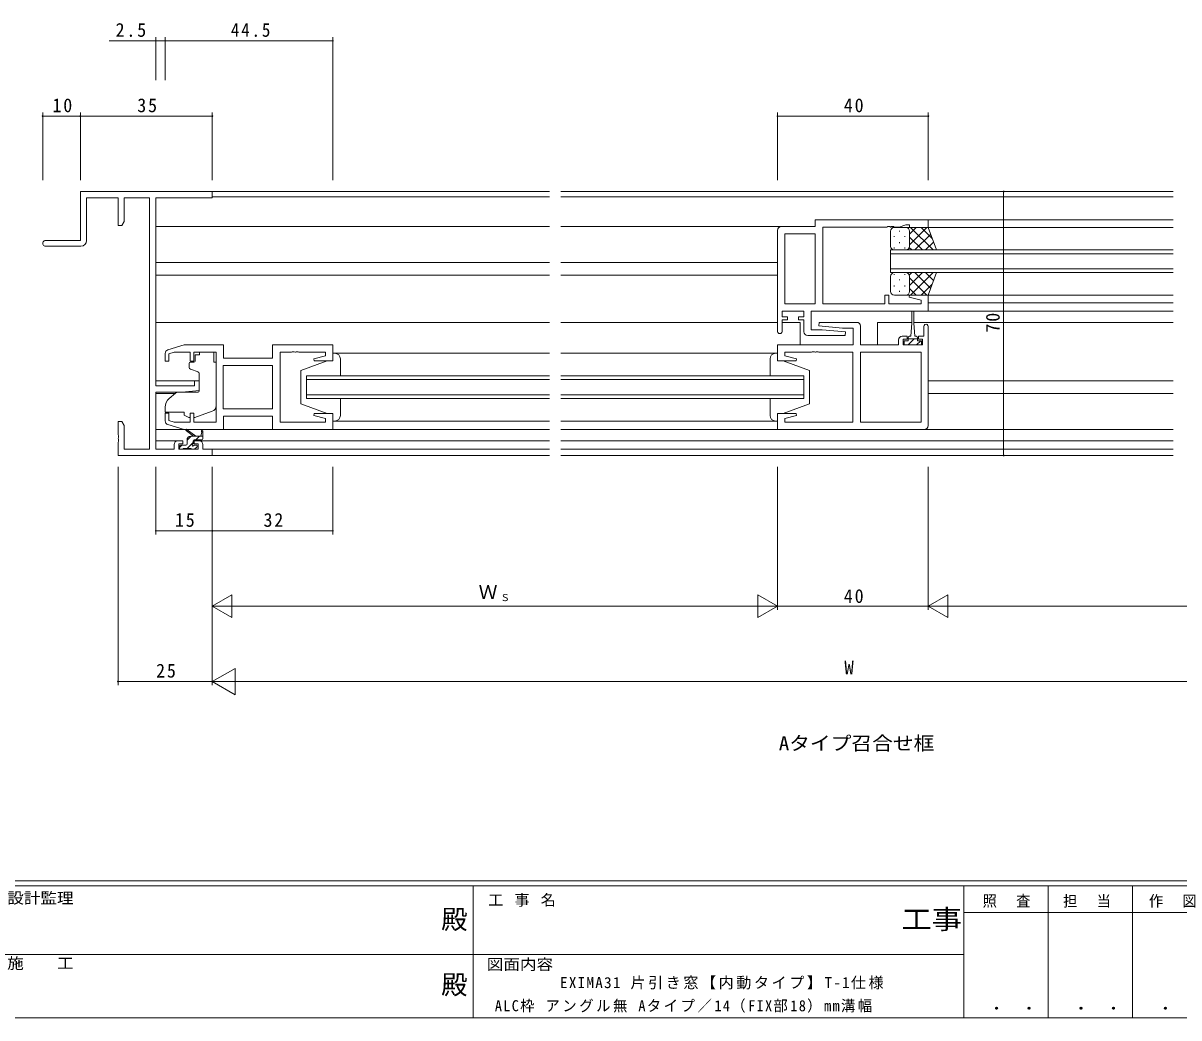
# Model space of a CAD drawing. Units: millimetres on the paper. Extents: x -420 to 373, y -297 to 267.
# Drawn here: x -152.1 to 154.6, y -297 to -33.1 of the extents above; entities that cross this region are included whole.
import ezdxf
from ezdxf.enums import TextEntityAlignment as Align

# ---------------------------------------------------------------- set-up
doc = ezdxf.new("R2010")
doc.units = ezdxf.units.MM
for name, color, linetype, lineweight in [('0-1_YKK_ZWAK', 7, 'Continuous', 9), ('0-3_YKK_12', 2, 'Continuous', 9), ('0-4_YKK_D', 6, 'Continuous', 9), ('0-6_YKK_13', 4, 'Continuous', 9), ('0-7_YKK_11', 7, 'Continuous', 9)]:
    doc.layers.add(name, color=color, linetype=linetype, lineweight=lineweight)
doc.layers.add('0-2_USER1', color=3, linetype='Continuous')
doc.styles.add('ＭＳ ゴシック', font='')
doc.styles.get('ＭＳ ゴシック').set_extended_font_data('MS Gothic')

msp = doc.modelspace()

# ---------------------------------------------------------------- linework, layer by layer
at = {"layer": '0-1_YKK_ZWAK'}
for p, q in [((352.3, -260.6), (-417.7, -260.6)), ((314.5, -262), (-417.7, -262)), ((-32.7, -262), (-32.7, -297)), ((97.5, -262), (97.5, -297)), ((119.9, -262), (119.9, -297)), ((142.3, -262), (142.3, -297)), ((165.684, -268.999), (97.5, -268.999)), ((-160.1, -280.199), (-31.3, -280.199)), ((-31.3, -280.199), (97.5, -280.199)), ((-417.7, -297), (314.5, -297))]:
    msp.add_line(p, q, dxfattribs=at)
at = {"layer": '0-3_YKK_12'}
for p, q in [((-12.423, -77.772), (-102.223, -77.772)), ((-101.923, -79.172), (-12.423, -79.172)), ((153.077, -77.772), (-9.423, -77.772)), ((-9.423, -79.172), (153.077, -79.172)), ((153.077, -85.272), (88.077, -85.272)), ((-12.423, -87.072), (-116.923, -87.072)), ((49.077, -87.072), (-9.423, -87.072)), ((153.077, -87.272), (88.077, -87.272)), ((78.077, -93.272), (78.077, -99.272)), ((153.077, -93.272), (78.077, -93.272)), ((78.077, -94.272), (153.077, -94.272)), ((-12.423, -96.572), (-116.923, -96.572)), ((48.077, -96.572), (-9.423, -96.572)), ((-12.423, -99.972), (-116.923, -99.972)), ((48.077, -99.972), (-9.423, -99.972)), ((153.077, -98.272), (78.077, -98.272)), ((78.077, -99.272), (153.077, -99.272)), ((153.077, -105.271), (87.701, -105.272)), ((153.077, -107.272), (88.077, -107.271)), ((153.077, -109.472), (57.298, -109.472)), ((-12.423, -112.472), (-116.923, -112.472)), ((48.077, -112.472), (-9.423, -112.472)), ((54.077, -112.472), (49.277, -112.472)), ((54.077, -112.472), (54.077, -118.364)), ((74.577, -112.472), (74.577, -118.364)), ((83.727, -112.472), (74.577, -112.472)), ((153.077, -112.472), (84.213, -112.472)), ((-12.423, -120.672), (-69.923, -120.672)), ((48.077, -120.672), (-9.423, -120.672)), ((-105.423, -127.972), (-116.923, -127.972)), ((-76.923, -126.672), (-76.923, -132.672)), ((-12.423, -126.672), (-76.923, -126.672)), ((-76.923, -127.672), (-12.423, -127.672)), ((55.077, -126.672), (-9.423, -126.672)), ((-9.423, -127.672), (55.077, -127.672)), ((55.077, -132.672), (55.077, -126.672)), ((153.077, -127.972), (88.077, -127.972)), ((-111.8, -131.372), (-116.923, -131.372)), ((-12.423, -131.672), (-76.923, -131.672)), ((55.077, -131.672), (-9.423, -131.672)), ((153.077, -131.372), (88.077, -131.372)), ((-76.923, -132.672), (-12.423, -132.672)), ((-9.423, -132.672), (55.077, -132.672)), ((-109.35, -140.872), (-116.923, -140.872)), ((-85.423, -140.872), (-99.423, -140.872)), ((-12.423, -140.872), (-70.423, -140.872)), ((-12.423, -138.672), (-69.923, -138.672)), ((48.077, -138.672), (-9.423, -138.672)), ((48.077, -140.872), (-9.423, -140.872)), ((87.077, -140.872), (153.077, -140.872)), ((-111.023, -143.872), (-116.923, -143.872)), ((-12.423, -143.872), (-105.423, -143.872)), ((153.077, -143.872), (-9.423, -143.872)), ((-12.423, -146.142), (-102.223, -146.142)), ((153.077, -146.142), (-9.423, -146.142)), ((-12.423, -147.772), (-102.223, -147.772)), ((153.077, -147.772), (-9.423, -147.772))]:
    msp.add_line(p, q, dxfattribs=at)
at = {"layer": '0-4_YKK_D'}
for p, q in [((-116.923, -48.248), (-116.923, -36.772)), ((-114.423, -47.248), (-114.423, -36.772)), ((-114.423, -48.248), (-114.423, -36.772)), ((-69.923, -74.772), (-69.923, -36.772)), ((-114.423, -37.772), (-69.923, -37.772)), ((-146.923, -74.772), (-146.923, -56.772)), ((-136.923, -57.772), (-146.923, -57.772)), ((-136.923, -74.772), (-136.923, -56.772)), ((-136.923, -74.772), (-136.923, -56.772)), ((-136.923, -57.772), (-101.923, -57.772)), ((-101.923, -74.772), (-101.923, -56.772)), ((48.077, -74.772), (48.077, -56.772)), ((48.077, -57.772), (88.077, -57.772)), ((88.077, -74.772), (88.077, -56.772)), ((91.077, -77.772), (109.077, -77.772)), ((108.077, -77.772), (108.077, -147.772)), ((91.077, -147.772), (109.077, -147.772)), ((-126.923, -150.772), (-126.923, -208.772)), ((-116.923, -150.772), (-116.923, -168.772)), ((-101.923, -150.772), (-101.923, -188.772)), ((-101.923, -150.772), (-101.923, -168.772)), ((-101.923, -150.772), (-101.923, -168.772)), ((-101.923, -150.772), (-101.923, -208.772)), ((-101.923, -150.772), (-101.923, -208.772)), ((-69.923, -150.772), (-69.923, -168.772)), ((48.077, -150.772), (48.077, -188.772)), ((48.077, -150.772), (48.077, -188.772)), ((88.077, -150.772), (88.077, -188.772)), ((88.077, -150.772), (88.077, -188.772)), ((-101.923, -167.772), (-116.923, -167.772)), ((-101.923, -167.772), (-69.923, -167.772)), ((-101.923, -187.772), (-96.727, -184.772)), ((-96.727, -190.772), (-96.727, -184.772)), ((48.077, -187.772), (42.881, -184.772)), ((42.881, -184.772), (42.881, -190.772)), ((88.077, -187.772), (93.273, -184.772)), ((93.273, -190.772), (93.273, -184.772)), ((-101.923, -187.772), (-96.727, -190.772)), ((-101.923, -187.772), (-91.531, -187.772)), ((-95.923, -187.772), (42.077, -187.772)), ((48.077, -187.772), (37.685, -187.772)), ((48.077, -187.772), (42.881, -190.772)), ((48.077, -187.772), (88.077, -187.772)), ((88.077, -187.772), (93.273, -190.772)), ((88.077, -187.772), (98.469, -187.772)), ((94.077, -187.772), (232.077, -187.772)), ((-101.923, -207.772), (-95.861, -204.272)), ((-95.861, -211.272), (-95.861, -204.272)), ((-101.923, -207.772), (-126.923, -207.772)), ((-101.923, -207.772), (-95.861, -211.272)), ((-101.923, -207.772), (-89.799, -207.772)), ((231.077, -207.772), (-94.923, -207.772))]:
    msp.add_line(p, q, dxfattribs=at)
msp.add_lwpolyline([(-114.423, -37.772), (-116.923, -37.772), (-129.321, -37.772)], dxfattribs=at)
for centre, start, end in [((-116.923, -37.772), 0, 180), ((-116.923, -37.772), 180, 0), ((-114.423, -37.772), 0, 180), ((-114.423, -37.772), 0, 180), ((-114.423, -37.772), 180, 0), ((-114.423, -37.772), 180, 0), ((-69.923, -37.772), 0, 180), ((-69.923, -37.772), 180, 0), ((-146.923, -57.772), 0, 180), ((-146.923, -57.772), 180, 0), ((-136.923, -57.772), 0, 180), ((-136.923, -57.772), 0, 180), ((-136.923, -57.772), 180, 0), ((-136.923, -57.772), 180, 0), ((-101.923, -57.772), 0, 180), ((-101.923, -57.772), 180, 0), ((48.077, -57.772), 0, 180), ((48.077, -57.772), 180, 0), ((88.077, -57.772), 0, 180), ((88.077, -57.772), 180, 0), ((108.077, -77.772), 90, 270), ((108.077, -77.772), 270, 90), ((108.077, -147.772), 90, 270), ((108.077, -147.772), 270, 90), ((-116.923, -167.772), 0, 180), ((-116.923, -167.772), 180, 0), ((-101.923, -167.772), 0, 180), ((-101.923, -167.772), 0, 180), ((-101.923, -167.772), 180, 0), ((-101.923, -167.772), 180, 0), ((-69.923, -167.772), 0, 180), ((-69.923, -167.772), 180, 0), ((-126.923, -207.772), 0, 180), ((-126.923, -207.772), 180, 0)]:
    msp.add_arc(centre, 0.106, start, end, dxfattribs=at)
at = {"layer": '0-6_YKK_13'}
for p, q in [((78.081, -92.274), (78.081, -88.274)), ((79.081, -87.274), (82.081, -87.274)), ((80.444, -88.194), (80.444, -88.394)), ((88.081, -87.274), (82.081, -87.274)), ((83.08, -91.894), (87.701, -87.274)), ((83.081, -89.065), (84.872, -87.274)), ((83.081, -88.274), (83.081, -91.874)), ((83.081, -88.674), (83.081, -92.274)), ((83.349, -87.274), (89.349, -93.274)), ((86.177, -87.274), (89.138, -90.234)), ((90.223, -93.274), (88.081, -87.274)), ((79.029, -89.609), (79.029, -89.809)), ((80.444, -91.224), (80.444, -91.424)), ((81.859, -89.609), (81.859, -89.809)), ((83.081, -89.834), (86.52, -93.274)), ((84.529, -93.274), (88.725, -89.078)), ((87.358, -93.274), (89.469, -91.162)), ((79.029, -92.639), (79.029, -92.839)), ((82.081, -93.274), (79.081, -93.274)), ((81.859, -92.639), (81.859, -92.839)), ((81.859, -93.274), (90.223, -93.274)), ((83.024, -92.605), (83.692, -93.274)), ((78.081, -100.272), (78.081, -104.272)), ((79.029, -99.907), (79.029, -99.707)), ((82.081, -99.272), (79.081, -99.272)), ((80.444, -101.322), (80.444, -101.122)), ((81.859, -99.272), (90.223, -99.272)), ((81.859, -99.907), (81.859, -99.707)), ((83.024, -99.94), (83.692, -99.272)), ((83.08, -100.651), (87.701, -105.272)), ((83.081, -102.712), (86.52, -99.272)), ((83.081, -103.872), (83.081, -100.272)), ((83.081, -104.272), (83.081, -100.672)), ((83.349, -105.272), (89.349, -99.272)), ((84.529, -99.272), (88.725, -103.468)), ((87.358, -99.272), (89.469, -101.383)), ((90.223, -99.272), (88.081, -105.272)), ((79.029, -102.937), (79.029, -102.737)), ((80.444, -104.352), (80.444, -104.152)), ((81.859, -102.937), (81.859, -102.737)), ((83.081, -103.48), (84.872, -105.272)), ((86.177, -105.272), (89.138, -102.311)), ((79.081, -105.272), (82.081, -105.272)), ((88.081, -105.272), (82.081, -105.272)), ((83.727, -112.672), (83.727, -109.722)), ((84.227, -109.722), (84.227, -112.672)), ((83.727, -112.672), (83.477, -116.172)), ((84.227, -112.672), (84.477, -116.172)), ((83.477, -116.172), (83.127, -116.172)), ((84.827, -116.172), (84.477, -116.172)), ((82.727, -116.572), (82.727, -117.372)), ((82.727, -116.872), (85.227, -116.872)), ((83.977, -117.236), (82.741, -118.472)), ((84.341, -116.872), (83.977, -117.236)), ((86.086, -117.372), (84.987, -118.472)), ((85.227, -117.372), (85.227, -116.572)), ((-106.493, -122.072), (-106.493, -121.072)), ((-105.323, -121.072), (-106.493, -121.072)), ((-106.493, -122.072), (-106.493, -122.772)), ((-105.323, -120.402), (-105.323, -121.072)), ((-105.323, -120.402), (-101.523, -120.402)), ((-101.523, -120.402), (-101.523, -121.072)), ((-101.523, -122.072), (-101.523, -121.072)), ((-101.523, -123.072), (-101.523, -122.072)), ((-71.423, -122.672), (-78.423, -125.272)), ((-69.923, -122.672), (-71.423, -122.672)), ((-69.923, -120.672), (-69.923, -122.672)), ((-69.423, -120.672), (-69.923, -120.672)), ((-67.923, -126.672), (-67.923, -122.172)), ((46.077, -126.672), (46.077, -122.172)), ((47.577, -120.672), (48.077, -120.672)), ((48.077, -120.672), (48.077, -122.672)), ((48.077, -122.672), (49.577, -122.672)), ((49.577, -122.672), (56.577, -125.272)), ((-108.023, -123.372), (-108.023, -124.422)), ((-106.793, -123.072), (-107.723, -123.072)), ((-107.694, -124.892), (-105.694, -125.62)), ((-101.523, -123.072), (-100.923, -123.072)), ((-100.923, -134.627), (-100.923, -123.072)), ((-78.423, -125.272), (-78.423, -134.072)), ((56.577, -125.272), (56.577, -134.072)), ((-105.423, -126.068), (-105.423, -130.674)), ((-111.66, -131.255), (-113.351, -132.674)), ((-105.64, -130.974), (-111.026, -131.021)), ((-71.423, -136.672), (-78.423, -134.072)), ((-67.923, -137.172), (-67.923, -132.672)), ((46.077, -137.172), (46.077, -132.672)), ((49.577, -136.672), (56.577, -134.072)), ((-114.423, -134.972), (-114.423, -136.272)), ((-114.423, -136.272), (-109.423, -136.272)), ((-109.423, -136.272), (-109.423, -136.572)), ((-109.423, -136.572), (-109.423, -137.069)), ((-108.117, -137.678), (-109.423, -137.069)), ((-106.551, -137.712), (-101.914, -136.038)), ((-71.423, -136.672), (-69.923, -136.672)), ((-69.923, -136.672), (-69.923, -138.672)), ((48.077, -136.672), (48.077, -138.672)), ((49.577, -136.672), (48.077, -136.672)), ((-106.323, -142.642), (-108.541, -140.959)), ((-69.923, -138.672), (-69.423, -138.672)), ((48.077, -138.672), (47.577, -138.672)), ((88.077, -140.872), (88.377, -140.872)), ((-106.923, -142.642), (-108.742, -141.241)), ((-107.563, -142.642), (-108.623, -143.701)), ((-108.623, -144.742), (-108.623, -143.642)), ((-107.623, -142.642), (-104.423, -142.642)), ((-107.023, -144.581), (-107.023, -143.942)), ((-106.723, -143.642), (-104.723, -143.642)), ((-105.318, -142.642), (-106.318, -143.642)), ((-104.723, -141.516), (-104.922, -142.642)), ((-104.423, -143.342), (-104.423, -141.342)), ((-109.963, -145.042), (-110.623, -145.701)), ((-110.623, -145.342), (-110.623, -145.842)), ((-108.923, -145.042), (-110.323, -145.042)), ((-110.323, -146.142), (-109.823, -146.142)), ((-109.623, -145.942), (-107.523, -145.942)), ((-107.023, -144.347), (-108.618, -145.942)), ((-107.323, -146.142), (-106.723, -146.142)), ((-106.223, -145.042), (-106.562, -145.042)), ((-106.511, -146.054), (-106.011, -145.554))]:
    msp.add_line(p, q, dxfattribs=at)
msp.add_lwpolyline([(85.227, -117.372), (86.277, -117.372), (86.277, -118.472), (81.677, -118.472), (81.677, -117.372), (82.727, -117.372)], dxfattribs=at)
for centre, radius, start, end in [((79.081, -88.274), 1, 90, 180), ((82.081, -88.274), 1, 0, 90), ((82.081, -88.274), 1, 0, 90), ((79.081, -92.274), 1, 180, 270), ((82.081, -92.274), 1, 270, 0), ((82.081, -92.274), 1, 270, 0), ((79.081, -100.272), 1, 90, 180), ((82.081, -100.272), 1, 0, 90), ((82.081, -100.272), 1, 0, 90), ((79.081, -104.272), 1, 180, 270), ((82.081, -104.272), 1, 270, 0), ((82.081, -104.272), 1, 270, 0), ((83.977, -109.722), 0.25, 0, 180), ((83.127, -116.572), 0.4, 90, 180), ((84.827, -116.572), 0.4, 0, 90), ((-69.423, -122.172), 1.5, 0, 90), ((47.577, -122.172), 1.5, 90, 180), ((-107.723, -123.372), 0.3, 90, 180), ((-107.523, -124.422), 0.5, 180, 250), ((-106.793, -122.772), 0.3, 270, 0), ((-105.923, -126.068), 0.5, 0, 70), ((-111.017, -132.021), 1, 90.5, 130), ((-105.723, -130.674), 0.3, 270.5, 0), ((-111.423, -134.972), 3, 130, 180), ((-102.423, -134.627), 1.5, 289.85326, 0), ((-107.694, -136.772), 1, 245, 262.59306), ((-106.891, -136.772), 1, 273.88683, 289.85326), ((-69.423, -137.172), 1.5, 270, 0), ((47.577, -137.172), 1.5, 180, 270), ((-108.723, -141.042), 0.2, 24.41711, 264.41711), ((-107.623, -143.642), 1, 90, 180), ((-106.723, -143.942), 0.3, 90, 180), ((-104.623, -141.342), 0.2, 0, 239.99998), ((-104.723, -143.342), 0.3, 270, 0), ((-110.323, -145.342), 0.3, 90, 180), ((-110.323, -145.842), 0.3, 180, 270), ((-109.823, -145.942), 0.2, 270, 0), ((-108.923, -144.742), 0.3, 270, 0), ((-107.323, -145.942), 0.2, 180, 270), ((-107.023, -145.042), 0.25, 123.05573, 326.94426), ((-107.323, -144.581), 0.3, 303.05573, 0), ((-106.562, -145.342), 0.3, 90, 146.94426), ((-106.723, -145.842), 0.3, 270, 314.99998), ((-106.223, -145.342), 0.3, 314.99998, 90)]:
    msp.add_arc(centre, radius, start, end, dxfattribs=at)
at = {"layer": '0-7_YKK_11'}
for p, q in [((48.077, -114.872), (48.077, -88.072)), ((58.077, -107.542), (58.077, -89.002)), ((-136.793, -92.272), (-146.173, -92.272)), ((88.077, -113.572), (88.077, -139.872)), ((70.077, -138.942), (70.077, -120.402)), ((-85.923, -135.442), (-98.993, -135.442))]:
    msp.add_line(p, q, dxfattribs=at)
for points in [[(-146.173, -90.772), (-136.923, -90.772), (-136.923, -77.772), (-101.923, -77.772), (-101.923, -79.402), (-116.923, -79.402), (-116.923, -129.272), (-106.623, -129.272), (-106.623, -127.972), (-105.423, -127.972), (-105.423, -130.578), (-109.923, -130.972), (-116.923, -130.972), (-116.923, -146.142), (-112.023, -146.142), (-112.023, -144.872)], [(-118.553, -146.142), (-118.553, -79.402), (-125.293, -79.402), (-125.293, -85.681), (-125.923, -86.772), (-126.923, -86.772), (-126.923, -79.402), (-135.293, -79.402), (-135.293, -90.772)], [(49.077, -87.072), (58.077, -87.072), (58.077, -85.272), (88.077, -85.272), (88.077, -87.272), (83.077, -87.272), (83.077, -86.572), (82.077, -86.572), (80.346, -87.202), (79.035, -87.202), (78.852, -87.082), (78.302, -87.082), (78.119, -87.202), (78.035, -87.202), (77.852, -87.082), (77.302, -87.082), (77.119, -87.202), (60.077, -87.202), (60.077, -107.542), (76.577, -107.542), (76.577, -105.272), (77.577, -105.272), (77.577, -107.542), (86.147, -107.542), (86.147, -106.625), (83.048, -105.794), (83.117, -105.272), (88.077, -105.272), (88.077, -109.472)], [(55.077, -114.972), (55.077, -111.772), (53.677, -111.772), (53.677, -110.972), (55.077, -110.972), (55.077, -109.472), (49.277, -109.472), (49.277, -110.972), (50.677, -110.972), (50.677, -111.772), (49.277, -111.772), (49.277, -114.872)], [(88.077, -109.472), (57.007, -109.472), (57.007, -114.472), (59.884, -114.472), (66.097, -115.015), (66.055, -115.972), (56.077, -115.972)], [(87.077, -140.872), (48.077, -140.872), (48.077, -136.672), (53.038, -136.672), (53.106, -137.194), (50.007, -138.025), (50.007, -138.942), (68.077, -138.942), (68.077, -120.402), (59.035, -120.402), (58.852, -120.282), (58.302, -120.282), (58.119, -120.402), (58.035, -120.402), (57.852, -120.282), (57.302, -120.282), (57.119, -120.402), (50.007, -120.402), (50.007, -121.319), (53.106, -122.149), (53.038, -122.672), (48.077, -122.672), (48.077, -118.472), (68.147, -118.472), (68.147, -113.972), (65.27, -113.972), (59.057, -113.428), (59.099, -112.472), (69.077, -112.472)], [(70.077, -113.472), (70.077, -118.472), (80.177, -118.472), (80.177, -117.172)], [(81.177, -116.172), (82.477, -116.172), (82.477, -116.972), (81.377, -116.972), (81.377, -118.472), (86.577, -118.472), (86.577, -116.972), (85.477, -116.972), (85.477, -116.172), (86.877, -116.172), (86.877, -113.572)], [(-113.71, -119.758), (-109.423, -118.472), (-98.923, -118.472), (-98.923, -121.972), (-85.923, -121.972), (-85.923, -118.472), (-69.923, -118.472), (-69.923, -122.672), (-74.884, -122.672), (-74.952, -122.149), (-71.853, -121.319), (-71.853, -120.402), (-78.965, -120.402), (-79.148, -120.282), (-79.698, -120.282), (-79.881, -120.402), (-79.965, -120.402), (-80.148, -120.282), (-80.698, -120.282), (-80.881, -120.402), (-83.923, -120.402), (-83.923, -138.942), (-71.853, -138.942), (-71.853, -138.025), (-74.952, -137.194), (-74.884, -136.672), (-69.923, -136.672), (-69.923, -140.872), (-85.923, -140.872), (-85.923, -137.372), (-98.923, -137.372), (-98.923, -140.872), (-109.423, -140.872), (-113.71, -139.586)], [(-100.923, -138.942), (-100.923, -120.402), (-106.823, -120.402), (-106.823, -122.772), (-107.823, -122.772), (-107.823, -120.402), (-112.028, -120.402), (-113.423, -120.82), (-113.423, -122.772), (-114.423, -122.772), (-114.423, -120.716)], [(-114.423, -138.628), (-114.423, -136.572), (-113.423, -136.572), (-113.423, -138.523), (-112.028, -138.942), (-107.823, -138.942), (-107.823, -136.572), (-106.823, -136.572), (-106.823, -138.942), (-100.923, -138.942)], [(-104.423, -144.872), (-104.423, -146.142), (-101.923, -146.142), (-101.923, -147.772), (-126.923, -147.772), (-126.923, -144.23), (-126.803, -144.047), (-126.803, -143.497), (-126.923, -143.314), (-126.923, -143.23), (-126.803, -143.047), (-126.803, -142.497), (-126.923, -142.314), (-126.923, -138.772), (-125.923, -138.772), (-125.293, -139.863), (-125.293, -146.142), (-118.553, -146.142)], [(-111.023, -143.872), (-109.723, -143.872), (-109.723, -144.672), (-110.823, -144.672), (-110.823, -146.142), (-105.623, -146.142), (-105.623, -144.672), (-106.723, -144.672), (-106.723, -143.872), (-105.423, -143.872)]]:
    msp.add_lwpolyline(points, dxfattribs=at)
for points in [[(58.077, -107.542), (58.077, -89.002), (50.007, -89.002), (50.007, -107.542)], [(70.077, -138.942), (70.077, -120.402), (86.147, -120.402), (86.147, -138.942)], [(-85.923, -135.442), (-98.993, -135.442), (-98.993, -123.902), (-85.923, -123.902)]]:
    msp.add_lwpolyline(points, close=True, dxfattribs=at)
for centre, radius, start, end in [((49.077, -88.072), 1, 90, 179.99998), ((-146.173, -91.522), 0.75, 89.99998, 270), ((-136.793, -90.772), 1.5, 270, 359.99998), ((69.077, -113.472), 1, 0, 89.99998), ((87.477, -113.572), 0.6, 359.99998, 180), ((48.677, -114.872), 0.6, 179.99998, 0), ((56.077, -114.972), 1, 180, 269.99998), ((81.177, -117.172), 1, 90, 179.99998), ((-113.423, -120.716), 1, 106.69925, 180.00003), ((-113.423, -138.628), 1, 179.99995, 253.30074), ((87.077, -139.872), 1, 270, 359.99998), ((-111.023, -144.872), 1, 90, 179.99998), ((-105.423, -144.872), 1, 0, 89.99998)]:
    msp.add_arc(centre, radius, start, end, dxfattribs=at)

# ---------------------------------------------------------------- texts
at = {"layer": '0-1_YKK_ZWAK', "style": 'ＭＳ ゴシック', "width": 1.1}
for s, p in [('設計監理', (-156.331, -267.533)), ('施\u3000\u3000工', (-156.331, -284.854)), ('図面内容', (-29.083, -285.148))]:
    msp.add_text(s, height=2.933, dxfattribs=at).set_placement(p, align=Align.BOTTOM_LEFT)
at = {"layer": '0-1_YKK_ZWAK', "color": 2, "style": 'ＭＳ ゴシック'}
for p in [(-41.182, -274.956), (-41.182, -292.278)]:
    msp.add_text('殿', height=5.132, dxfattribs=at).set_placement(p, align=Align.BOTTOM_LEFT)
at = {"layer": '0-1_YKK_ZWAK', "color": 2, "style": 'ＭＳ ゴシック', "width": 1.15}
msp.add_text('工事', height=5.132, dxfattribs=at).set_placement((80.931, -274.956), align=Align.BOTTOM_LEFT)
at = {"layer": '0-1_YKK_ZWAK', "color": 3, "style": 'ＭＳ ゴシック', "width": 1.15}
for p in [(101.955, -295.946), (124.355, -295.946), (146.755, -295.946)]:
    msp.add_text(' ． ．', height=3.666, dxfattribs=at).set_placement(p, align=Align.BOTTOM_LEFT)
at = {"layer": '0-1_YKK_ZWAK', "char_height": 2.933, "attachment_point": 7, "style": 'ＭＳ ゴシック'}
for s, insert in [('\\T1.16;工\\~事\\~名', (-28.688, -267.533)), ('\\T1.17;\\W0.95;照\\~\\~査', (102.489, -267.78)), ('\\T1.17;\\W0.95;担\\~\\~当', (123.855, -267.78)), ('\\T1.17;\\W0.95;作\\~\\~図', (146.62, -267.762))]:
    msp.add_mtext(s, dxfattribs=dict(at, insert=insert))
at = {"layer": '0-2_USER1', "style": 'ＭＳ ゴシック', "width": 1.1}
msp.add_text('Aタイプ召合せ框', height=3.666, dxfattribs=at).set_placement((48.425, -227.077), align=Align.BOTTOM_LEFT)
at = {"layer": '0-2_USER1', "color": 7, "char_height": 2.933, "attachment_point": 7, "style": 'ＭＳ ゴシック'}
for s, insert in [('\\T1.17;EXIMA31\\~片引き窓【内動タイプ】T-1仕様\\~', (-9.627, -289.449)), ('\\T1.18;\\W0.95;ALC枠\\~アングル無\\~Aタイプ／14（FIX部18）mm溝幅\\~', (-26.945, -295.625))]:
    msp.add_mtext(s, dxfattribs=dict(at, insert=insert))
at = {"layer": '0-4_YKK_D', "color": 3, "style": 'ＭＳ ゴシック'}
for s, p in [('Ｗ', (-31.243, -186.972)), ('W', (65.808, -206.972))]:
    msp.add_text(s, height=3.666, dxfattribs=at).set_placement(p, align=Align.BOTTOM_LEFT)
at = {"layer": '0-4_YKK_D', "color": 4, "style": 'ＭＳ ゴシック'}
msp.add_text('Ｓ', height=1.833, dxfattribs=at).set_placement((-25.483, -186.972), align=Align.BOTTOM_LEFT)
at = {"layer": '0-4_YKK_D', "color": 3, "char_height": 3.666, "attachment_point": 7, "style": 'ＭＳ ゴシック'}
for s, insert in [('\\T1.21;\\W0.95;2.5', (-127.572, -36.772)), ('\\T1.22;\\W0.9;44.5', (-96.973, -36.772)), ('\\T1.21;\\W0.95;10', (-144.323, -56.772)), ('\\T1.21;\\W0.95;35', (-121.823, -56.772)), ('\\T1.21;\\W0.95;40', (65.677, -56.772)), ('\\T1.21;\\W0.95;15', (-111.823, -166.772)), ('\\T1.21;\\W0.95;32', (-88.323, -166.772)), ('\\T1.21;\\W0.95;40', (65.677, -186.972)), ('\\T1.21;\\W0.95;25', (-116.823, -206.772))]:
    msp.add_mtext(s, dxfattribs=dict(at, insert=insert))
at = {"layer": '0-4_YKK_D', "color": 3, "insert": (107.077, -115.172), "char_height": 3.666, "attachment_point": 7, "rotation": 90, "style": 'ＭＳ ゴシック'}
msp.add_mtext('\\T1.21;\\W0.95;70', dxfattribs=at)

doc.saveas('drawing.dxf')
